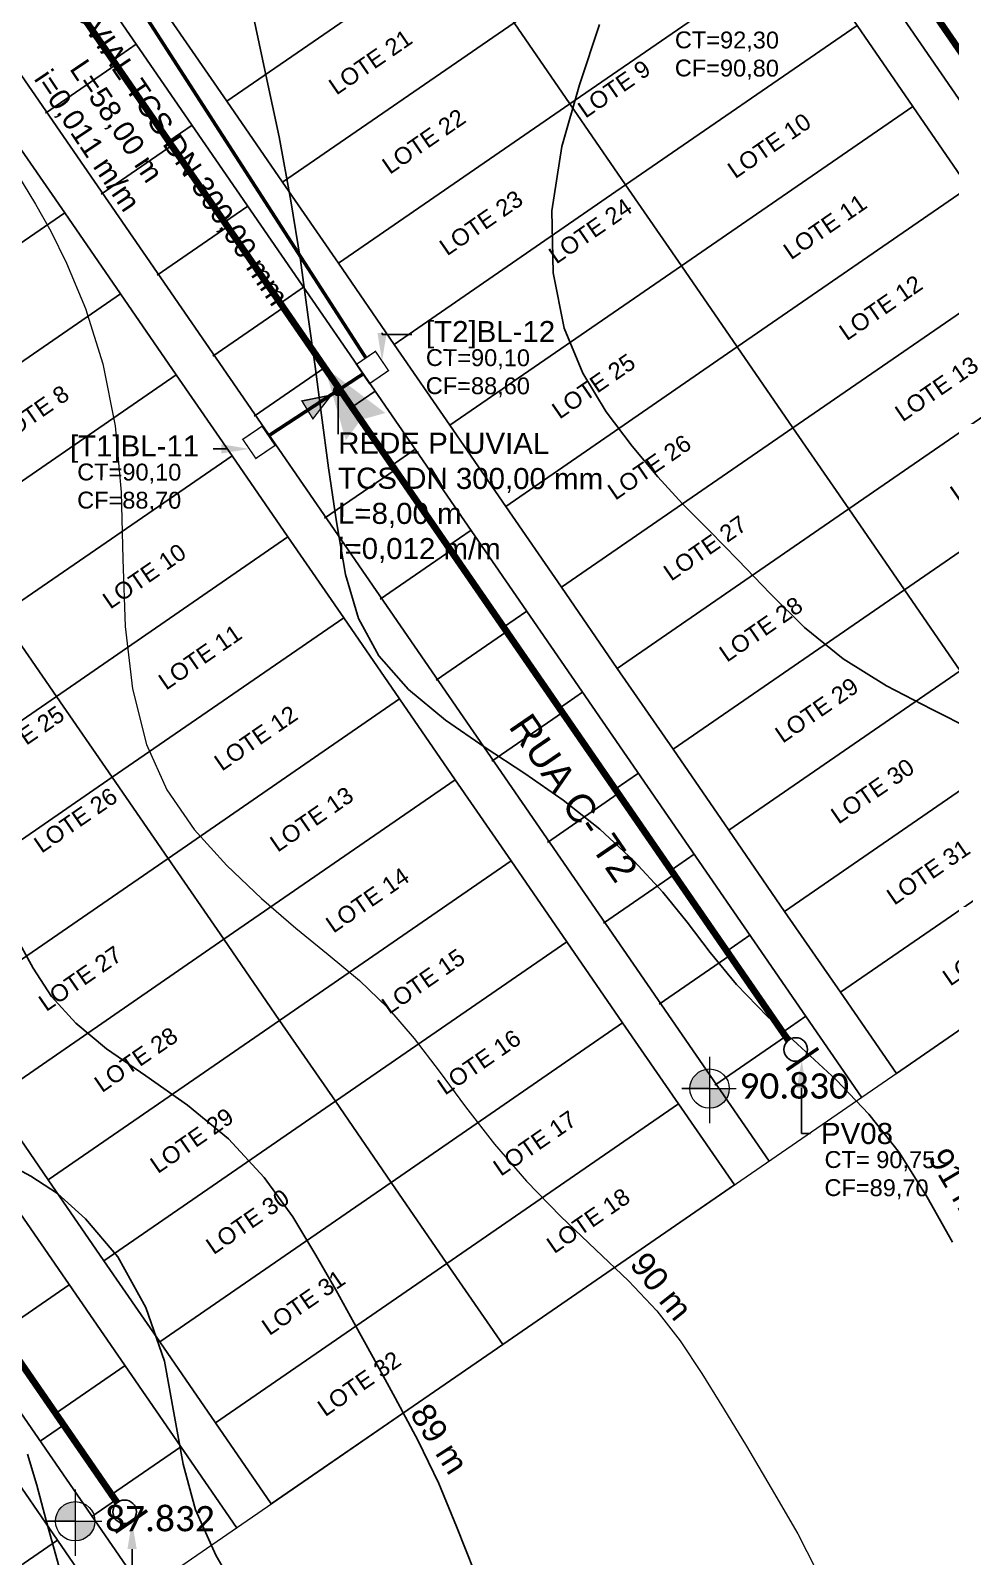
# Model space of a CAD drawing. Header units: metres. Extents: x 544427 to 544924, y 6774966 to 6775444.
# Drawn here: x 544733.2 to 544798.7, y 6775146.1 to 6775254.7 of the extents above; entities that cross this region are included whole.
import ezdxf
from ezdxf import colors
from ezdxf.entities.mleader import LeaderData, LeaderLine
from ezdxf.enums import TextEntityAlignment as Align
from ezdxf.math import Vec2, Vec3

# ---------------------------------------------------------------- set-up
doc = ezdxf.new("R2010")
doc.units = ezdxf.units.M
for name, color, linetype in [('AREA LOTE', 11, 'Continuous'), ('BL Pluvial', 6, 'Continuous'), ("BL'S", 5, 'Continuous'), ('COTA CURVA', 1, 'Continuous'), ('COTA LOTE', 23, 'Continuous'), ('COTAS QUADRA', 23, 'Continuous'), ('CURVAS MAIORES', 8, 'Continuous'), ('CURVAS MENORES', 8, 'Continuous'), ('DIV CALÇADAS', 8, 'Continuous'), ('LOTE', 8, 'Continuous'), ('MARCO', 7, 'Continuous'), ('PDF7_Texto', 1, 'Continuous'), ('PV CLOACAL', 12, 'Continuous'), ('REDE CLOACAL', 12, 'Continuous'), ('TERRENO', 6, 'Continuous'), ('TEXTO CLOACAL', 4, 'Continuous'), ('TEXTOS @ 1', 1, 'Continuous'), ('TEXTOS NORMAIS', 140, 'Continuous'), ('ÁREA LOTE', 7, 'Continuous')]:
    doc.layers.add(name, color=color, linetype=linetype)
doc.layers.add('REDE PLUVIAL', color=212, linetype='Continuous', plot=False)
doc.styles.add('ARIAL', font='arial.ttf', dxfattribs={"height": 2})
doc.styles.add('escala 1_50', font='arial.ttf', dxfattribs={"height": 1.5})
doc.styles.add('PDF Calibri', font='calibri.ttf')
doc.styles.get("Standard").update_dxf_attribs({"font": 'arial.ttf'})

# ---------------------------------------------------------------- blocks, each defined once
blk = doc.blocks.new('FEATURE')
blk = doc.blocks.new('Quadra I')
at = {"layer": 'LOTE', "flags": 128}
for points in [[(544759.71, 6775266.81), (544763.68, 6775261.04), (544747.21, 6775249.7), (544743.24, 6775255.46)], [(544784.12, 6775266.62), (544788.09, 6775260.86), (544771.62, 6775249.51), (544767.65, 6775255.28)], [(544763.68, 6775261.04), (544767.65, 6775255.28), (544751.18, 6775243.93), (544747.21, 6775249.7)], [(544788.09, 6775260.86), (544792.06, 6775255.09), (544775.59, 6775243.75), (544771.62, 6775249.51)], [(544767.65, 6775255.28), (544771.62, 6775249.51), (544755.15, 6775238.17), (544751.18, 6775243.93)], [(544792.06, 6775255.09), (544796.03, 6775249.33), (544779.56, 6775237.98), (544775.59, 6775243.75)], [(544771.62, 6775249.51), (544775.59, 6775243.75), (544759.12, 6775232.4), (544755.15, 6775238.17)], [(544796.03, 6775249.33), (544800, 6775243.56), (544783.53, 6775232.22), (544779.56, 6775237.98)], [(544775.59, 6775243.75), (544779.56, 6775237.98), (544763.09, 6775226.64), (544759.12, 6775232.4)], [(544800, 6775243.56), (544803.97, 6775237.8), (544787.5, 6775226.45), (544783.53, 6775232.22)], [(544779.56, 6775237.98), (544783.53, 6775232.22), (544767.06, 6775220.87), (544763.09, 6775226.64)], [(544803.97, 6775237.8), (544807.94, 6775232.03), (544791.47, 6775220.69), (544787.5, 6775226.45)], [(544783.53, 6775232.22), (544787.5, 6775226.45), (544771.03, 6775215.11), (544767.06, 6775220.87)], [(544807.94, 6775232.03), (544811.91, 6775226.27), (544795.44, 6775214.93), (544791.47, 6775220.69)], [(544787.5, 6775226.45), (544791.47, 6775220.69), (544775, 6775209.34), (544771.03, 6775215.11)], [(544811.91, 6775226.27), (544815.89, 6775220.51), (544799.41, 6775209.16), (544795.44, 6775214.93)], [(544791.47, 6775220.69), (544795.44, 6775214.93), (544778.97, 6775203.58), (544775, 6775209.34)], [(544795.44, 6775214.93), (544799.41, 6775209.16), (544782.94, 6775197.82), (544778.97, 6775203.58)], [(544799.41, 6775209.16), (544803.38, 6775203.4), (544786.91, 6775192.05), (544782.94, 6775197.82)], [(544803.38, 6775203.4), (544807.36, 6775197.63), (544790.88, 6775186.29), (544786.91, 6775192.05)], [(544807.36, 6775197.63), (544811.33, 6775191.87), (544794.86, 6775180.52), (544790.88, 6775186.29)]]:
    blk.add_lwpolyline(points, close=True, dxfattribs=at)
at = {"layer": 'LOTE', "style": 'ARIAL'}
for s, p in [('LOTE 21', (544757.43, 6775252.49)), ('LOTE 9', (544774.77, 6775250.58)), ('LOTE 22', (544761.23, 6775246.85)), ('LOTE 10', (544785.81, 6775246.54, 93)), ('LOTE 23', (544765.31, 6775241.05)), ('LOTE 11', (544789.78, 6775240.77)), ('LOTE 24', (544773.08, 6775240.47)), ('LOTE 12', (544793.75, 6775235.01)), ('LOTE 25', (544773.31, 6775229.43)), ('LOTE 13', (544797.72, 6775229.24)), ('LOTE 26', (544777.28, 6775223.66)), ('LOTE 14', (544801.65, 6775223.55)), ('LOTE 27', (544781.25, 6775217.9)), ('LOTE 28', (544785.22, 6775212.13)), ('LOTE 29', (544789.19, 6775206.37)), ('LOTE 30', (544793.16, 6775200.61)), ('LOTE 31', (544797.13, 6775194.84)), ('LOTE 32', (544801.11, 6775189.08))]:
    blk.add_text(s, height=1.2, rotation=34.5586, dxfattribs=at).set_placement(p, align=Align.MIDDLE_CENTER)
blk = doc.blocks.new('Quadra J')
at = {"layer": 'LOTE', "flags": 128}
for points in [[(544731.71, 6775247.52), (544735.68, 6775241.76), (544719.21, 6775230.41), (544715.24, 6775236.18)], [(544735.68, 6775241.76), (544739.65, 6775235.99), (544723.18, 6775224.65), (544719.21, 6775230.41)], [(544739.65, 6775235.99), (544743.62, 6775230.23), (544727.15, 6775218.88), (544723.18, 6775224.65)], [(544743.62, 6775230.23), (544747.59, 6775224.46), (544731.12, 6775213.12), (544727.15, 6775218.88)], [(544747.59, 6775224.46), (544751.56, 6775218.7), (544735.09, 6775207.35), (544731.12, 6775213.12)], [(544751.56, 6775218.7), (544755.53, 6775212.93), (544739.06, 6775201.59), (544735.09, 6775207.35)], [(544731.12, 6775213.12), (544735.09, 6775207.35), (544718.62, 6775196.01), (544714.65, 6775201.77)], [(544755.53, 6775212.93), (544759.5, 6775207.17), (544743.03, 6775195.82), (544739.06, 6775201.59)], [(544735.09, 6775207.35), (544739.06, 6775201.59), (544722.59, 6775190.24), (544718.62, 6775196.01)], [(544759.5, 6775207.17), (544763.47, 6775201.4), (544747, 6775190.06), (544743.03, 6775195.82)], [(544739.06, 6775201.59), (544743.03, 6775195.82), (544726.56, 6775184.48), (544722.59, 6775190.24)], [(544763.47, 6775201.4), (544767.44, 6775195.64), (544750.97, 6775184.29), (544747, 6775190.06)], [(544743.03, 6775195.82), (544747, 6775190.06), (544730.53, 6775178.71), (544726.56, 6775184.48)], [(544767.44, 6775195.64), (544771.41, 6775189.87), (544754.94, 6775178.53), (544750.97, 6775184.29)], [(544747, 6775190.06), (544750.97, 6775184.29), (544734.5, 6775172.95), (544730.53, 6775178.71)], [(544771.41, 6775189.87), (544775.38, 6775184.11), (544758.91, 6775172.76), (544754.94, 6775178.53)], [(544750.97, 6775184.29), (544754.94, 6775178.53), (544738.47, 6775167.18), (544734.5, 6775172.95)], [(544775.38, 6775184.11), (544779.36, 6775178.34), (544762.88, 6775167), (544758.91, 6775172.76)], [(544754.94, 6775178.53), (544758.91, 6775172.76), (544742.44, 6775161.42), (544738.47, 6775167.18)], [(544779.36, 6775178.34), (544783.33, 6775172.58), (544766.85, 6775161.23), (544762.88, 6775167)], [(544758.91, 6775172.76), (544762.88, 6775167), (544746.41, 6775155.65), (544742.44, 6775161.42)], [(544762.88, 6775167), (544766.85, 6775161.23), (544750.38, 6775149.89), (544746.41, 6775155.65)]]:
    blk.add_lwpolyline(points, close=True, dxfattribs=at)
at = {"layer": 'LOTE', "style": 'ARIAL'}
for s, p in [('LOTE 8', (544733.4, 6775227.44)), ('LOTE 10', (544741.34, 6775215.91)), ('LOTE 11', (544745.31, 6775210.14)), ('LOTE 25', (544732.68, 6775204.37)), ('LOTE 12', (544749.28, 6775204.38)), ('LOTE 26', (544736.45, 6775198.54)), ('LOTE 13', (544753.25, 6775198.61)), ('LOTE 14', (544757.22, 6775192.85)), ('LOTE 27', (544736.78, 6775187.27)), ('LOTE 15', (544761.19, 6775187.08)), ('LOTE 28', (544740.75, 6775181.5)), ('LOTE 16', (544765.16, 6775181.32)), ('LOTE 29', (544744.72, 6775175.74)), ('LOTE 17', (544769.13, 6775175.55)), ('LOTE 30', (544748.69, 6775169.97)), ('LOTE 18', (544772.93, 6775170.04)), ('LOTE 31', (544752.66, 6775164.21)), ('LOTE 32', (544756.63, 6775158.44))]:
    blk.add_text(s, height=1.2, rotation=34.5586, dxfattribs=at).set_placement(p, align=Align.MIDDLE_CENTER)
blk = doc.blocks.new('Quadra K')
at = {"layer": 'LOTE', "flags": 128}
for points in [[(544731.48, 6775152.65), (544735.17, 6775147.3), (544718.7, 6775135.96), (544715.01, 6775141.31)], [(544735.17, 6775147.3), (544738.85, 6775141.95), (544722.38, 6775130.6), (544718.7, 6775135.96)]]:
    blk.add_lwpolyline(points, close=True, dxfattribs=at)
blk = doc.blocks.new('ELEV')
at = {"layer": 'TEXTOS @ 1', "linetype": 'Continuous', "lineweight": 5}
h = blk.add_hatch(color=8, dxfattribs=at)
h.dxf.hatch_style = 1
h.paths.add_polyline_path([(2324.613, 356.928), (2323.679, 356.928), (2323.679, 355.994, 0.414214)])
h.paths.add_polyline_path([(2323.679, 357.861, 0.414214), (2322.745, 356.928), (2323.679, 356.928), (2323.679, 357.022)])
for points in [[(2323.679, 358.438), (2323.679, 357.022), (2323.679, 355.286)], [(2323.679, 356.928), (2322.361, 356.928), (2324.937, 356.928)]]:
    blk.add_lwpolyline(points, dxfattribs=at)
blk.add_circle((2323.679, 356.928), 0.934, dxfattribs=at)
blk = doc.blocks.new('PV CAB')
at = {"layer": 'PV CLOACAL', "color": 2}
blk.add_circle((546122.98, 6697476.25), 1.33, dxfattribs=at)
at = {"layer": 'TEXTO CLOACAL', "color": 12, "const_width": 0.385, "flags": 128}
blk.add_lwpolyline([(546120.8, 6697474.94), (546125.13, 6697474.91)], dxfattribs=at)

msp = doc.modelspace()

# ---------------------------------------------------------------- hatches: boundary and pattern name
at = {"layer": 'BL Pluvial'}
h = msp.add_hatch(color=256, dxfattribs=at)
h.dxf.hatch_style = 1
h.paths.add_polyline_path([(544754.58, 6775228.77), (544752.56, 6775228.37), (544753.34, 6775227.1)])
at = {"layer": 'COTAS QUADRA'}
h = msp.add_hatch(color=256, dxfattribs=at)
h.dxf.hatch_style = 1
h.paths.add_polyline_path([(544754.8, 6775229.09, 0.103459), (544754.83, 6775228.96), (544755.45, 6775229.23, 0.812482)])
h = msp.add_hatch(color=256, dxfattribs=at)
h.dxf.hatch_style = 1
h.paths.add_polyline_path([(544755.14, 6775229.09), (544754.83, 6775228.96, 0.448835), (544755.31, 6775228.8)])
h = msp.add_hatch(color=256, dxfattribs=at)
h.dxf.hatch_style = 1
h.paths.add_polyline_path([(544755.48, 6775229.09, 0.103459), (544755.45, 6775229.23), (544755.14, 6775229.09), (544755.31, 6775228.8, 0.266473)])
at = {"layer": 'REDE CLOACAL'}
msp.add_hatch(color=256, dxfattribs=at).paths.add_polyline_path([(544756.75, 6775227.03), (544758.5, 6775227.51), (544754.18, 6775230.77), (544755.68, 6775225.57)])

# ---------------------------------------------------------------- linework, layer by layer
at = {"layer": 'BL Pluvial', "const_width": 0.1, "elevation": -181.47}
msp.add_lwpolyline([(544757.36, 6775229.6), (544758.72, 6775230.53), (544757.79, 6775231.9), (544756.43, 6775230.97)], close=True, dxfattribs=at)
at = {"layer": 'BL Pluvial', "const_width": 0.1}
msp.add_lwpolyline([(544749.28, 6775224.28), (544750.65, 6775225.21), (544749.72, 6775226.57), (544748.35, 6775225.64)], close=True, dxfattribs=at)
at = {"layer": 'COTAS QUADRA'}
msp.add_line((544755.14, 6775229.09), (544755.14, 6775226), dxfattribs=at)
msp.add_circle((544755.14, 6775229.09), 0.338, dxfattribs=at)
at = {"layer": 'CURVAS MAIORES', "lineweight": 5}
msp.add_polyline3d([(544732.33, 6775244.49, 90), (544733.6, 6775242.37, 90), (544734.69, 6775240.45, 90), (544735.81, 6775238.17, 90), (544737.16, 6775234.94, 90), (544738.39, 6775231.02, 90), (544739.28, 6775226.6, 90), (544739.69, 6775221.89, 90), (544739.82, 6775217.11, 90), (544739.98, 6775212.31, 90), (544740.51, 6775207.88, 90), (544741.49, 6775203.93, 90), (544742.95, 6775200.69, 90), (544744.88, 6775197.88, 90), (544747.21, 6775195.32, 90), (544749.68, 6775192.96, 90), (544752.12, 6775190.85, 90), (544754.42, 6775188.99, 90), (544756.66, 6775187.12, 90), (544758.65, 6775185.21, 90), (544760.55, 6775183.01, 90), (544762.33, 6775180.68, 90), (544764.2, 6775178.13, 90), (544766.27, 6775175.48, 90), (544768.54, 6775172.84, 90), (544770.99, 6775170.34, 90), (544773.46, 6775167.98, 90), (544775.8, 6775165.76, 90), (544777.81, 6775163.61, 90), (544779.47, 6775161.49, 90), (544781.01, 6775159.16, 90), (544782.56, 6775156.66, 90), (544784.2, 6775153.98, 90), (544785.95, 6775150.99, 90), (544787.85, 6775147.75, 90), (544789.76, 6775143.99, 90)], dxfattribs=at)
at = {"layer": 'CURVAS MENORES'}
for points in [[(544749.03, 6775256.05, 91), (544750, 6775251.58, 91), (544750.94, 6775247.17, 91), (544751.76, 6775242.61, 91), (544752.45, 6775238.38, 91), (544753.01, 6775234.34, 91), (544753.49, 6775230.82, 91), (544753.96, 6775227.36, 91), (544754.46, 6775223.6, 91), (544755.01, 6775219.78, 91), (544755.65, 6775216.02, 91), (544756.59, 6775212.9, 91), (544758.04, 6775210.24, 91), (544760.14, 6775207.84, 91), (544762.78, 6775205.66, 91), (544765.6, 6775203.7, 91), (544768.42, 6775201.86, 91), (544771.15, 6775199.97, 91), (544773.76, 6775197.89, 91), (544776.17, 6775195.64, 91), (544778.25, 6775193.41, 91), (544779.97, 6775191.28, 91), (544781.62, 6775189.11, 91), (544783.48, 6775186.84, 91), (544785.68, 6775184.57, 91), (544788.1, 6775182.33, 91), (544790.57, 6775180.07, 91), (544792.9, 6775177.62, 91), (544795.08, 6775174.86, 91), (544797.06, 6775171.72, 91), (544798.85, 6775168.5, 91)], [(544773.73, 6775255.16, 92), (544772.31, 6775250.86, 92), (544771.06, 6775246.49, 92), (544770.35, 6775241.91, 92), (544770.43, 6775237.5, 92), (544771.22, 6775233.54, 92), (544772.55, 6775230.36, 92), (544774.22, 6775227.6, 92), (544776.05, 6775225.16, 92), (544777.89, 6775222.96, 92), (544779.65, 6775221.05, 92), (544781.55, 6775219.14, 92), (544783.6, 6775217.03, 92), (544785.89, 6775214.66, 92), (544788.32, 6775212.24, 92), (544791.07, 6775210.03, 92), (544794.15, 6775208.09, 92), (544797.37, 6775206.43, 92), (544800.27, 6775204.96, 92)], [(544732.08, 6775190.47, 89), (544733.43, 6775188, 89), (544734.75, 6775185.99, 89), (544736.46, 6775184.08, 89), (544738.66, 6775182.26, 89), (544741.44, 6775180.35, 89), (544744.41, 6775178.25, 89), (544747.34, 6775175.85, 89), (544749.86, 6775173.11, 89), (544751.91, 6775170.32, 89), (544753.56, 6775167.57, 89), (544754.96, 6775165.11, 89), (544756.27, 6775162.75, 89), (544757.63, 6775160.29, 89), (544759.19, 6775157.42, 89), (544760.84, 6775154.38, 89), (544762.3, 6775151.34, 89), (544763.55, 6775148.27, 89), (544764.83, 6775145.04, 89)], [(544731.03, 6775174.38, 88), (544733.26, 6775173.2, 88), (544735.17, 6775171.97, 88), (544737.16, 6775170.16, 88), (544739.45, 6775167.47, 88), (544741.46, 6775163.86, 88), (544742.79, 6775160.04, 88), (544743.5, 6775156.11, 88), (544744.1, 6775152.71, 88), (544744.99, 6775149.47, 88), (544746.44, 6775146.23, 88), (544748.31, 6775142.98, 88)], [(544733.02, 6775153.42, 87), (544733.7, 6775151.21, 87), (544734.37, 6775148.71, 87), (544735.29, 6775145.37, 87)]]:
    msp.add_polyline3d(points, dxfattribs=at)
at = {"layer": 'DIV CALÇADAS', "flags": 128}
for points in [[(544792.38, 6775178.82), (544724.31, 6775277.64, -0.414214), (544725.08, 6775281.82), (544758.03, 6775304.51, -0.414214), (544762.2, 6775303.74), (544830.27, 6775204.91)], [(544747.91, 6775148.19), (544679.84, 6775247.01, -0.414214), (544680.61, 6775251.19), (544713.55, 6775273.88, -0.414214), (544717.73, 6775273.11), (544785.8, 6775174.28)], [(544703.44, 6775117.56), (544635.37, 6775216.38, -0.414214), (544636.14, 6775220.55), (544669.08, 6775243.24, -0.414214), (544673.26, 6775242.48), (544741.32, 6775143.65)]]:
    msp.add_lwpolyline(points, format="xyb", dxfattribs=at)
at = {"layer": 'REDE CLOACAL'}
for p, q in [((544740.77, 6775253.76), (544739.12, 6775252.63)), ((544734.31, 6775248.85), (544739.34, 6775252.31)), ((544744.74, 6775248), (544743.09, 6775246.86)), ((544738.28, 6775243.08), (544743.31, 6775246.54)), ((544748.71, 6775242.23), (544747.06, 6775241.09)), ((544742.25, 6775237.32), (544747.28, 6775240.78)), ((544752.68, 6775236.46), (544751.03, 6775235.33)), ((544746.22, 6775231.55), (544751.25, 6775235.01)), ((544749.15, 6775227.29), (544754.18, 6775230.76)), ((544757.77, 6775229.07), (544756.12, 6775227.94)), ((544760.62, 6775224.94), (544758.97, 6775223.8)), ((544754.16, 6775220.02), (544759.19, 6775223.48)), ((544764.59, 6775219.17), (544762.94, 6775218.03)), ((544758.13, 6775214.26), (544763.16, 6775217.72)), ((544768.56, 6775213.41), (544766.91, 6775212.27)), ((544762.1, 6775208.49), (544767.13, 6775211.96)), ((544772.53, 6775207.64), (544770.88, 6775206.51)), ((544766.07, 6775202.73), (544771.1, 6775206.19)), ((544776.5, 6775201.88), (544774.86, 6775200.74)), ((544770.04, 6775196.96), (544775.07, 6775200.43)), ((544780.47, 6775196.11), (544778.83, 6775194.98)), ((544774.01, 6775191.2), (544779.04, 6775194.66)), ((544784.44, 6775190.35), (544782.8, 6775189.21)), ((544777.98, 6775185.44), (544783.01, 6775188.9)), ((544788.41, 6775184.58), (544786.77, 6775183.45)), ((544781.95, 6775179.67), (544786.98, 6775183.14)), ((544736, 6775165.48), (544731.06, 6775162.08)), ((544739.97, 6775159.72), (544735.03, 6775156.31)), ((544733.93, 6775154.34), (544735.6, 6775155.49)), ((544743.94, 6775153.95), (544739, 6775150.55)), ((544737.62, 6775148.99), (544739.29, 6775150.14))]:
    msp.add_line(p, q, dxfattribs=at)
at = {"layer": 'REDE CLOACAL', "const_width": 0.481, "flags": 128}
for points in [[(544787.17, 6775182.87), (544687.47, 6775327.55)], [(544787.17, 6775182.87), (544687.47, 6775327.55)], [(544739.41, 6775149.97), (544627.13, 6775312.92)], [(544739.41, 6775149.97), (544627.13, 6775312.92)], [(544828.35, 6775211.23), (544761.01, 6775308.99)], [(544828.35, 6775211.23), (544761.01, 6775308.99)]]:
    msp.add_lwpolyline(points, dxfattribs=at)
at = {"layer": 'REDE PLUVIAL', "const_width": 0.25, "elevation": -90.73, "flags": 128}
msp.add_lwpolyline([(544757.13, 6775231.4), (544725.7, 6775280.15)], dxfattribs=at)
at = {"layer": 'REDE PLUVIAL', "const_width": 0.25, "flags": 128}
msp.add_lwpolyline([(544756.89, 6775230.28), (544750.18, 6775225.89)], dxfattribs=at)
at = {"layer": 'REDE PLUVIAL', "const_width": 0.1, "flags": 128}
msp.add_lwpolyline([(544753.34, 6775227.1), (544754.65, 6775228.79), (544752.56, 6775228.37)], close=True, dxfattribs=at)
at = {"layer": 'TERRENO', "color": 4, "lineweight": 5}
msp.add_polyline3d([(544908.3, 6775258.66, 0), (544521.94, 6774992.54, 0)], dxfattribs=at)

# ---------------------------------------------------------------- block references
at = {"color": 3, "xscale": -0.6307238147845813, "yscale": 0.6307238147845812, "zscale": 0.6307238147845812, "rotation": 34.1856265688391}
for p in [(3203234.99, 3474324.84), (3203187.23, 3474291.94)]:
    msp.add_blockref('PV CAB', p, dxfattribs=at)
at = {"layer": 'COTA CURVA', "lineweight": 5}
ref = msp.add_blockref('FEATURE', (544797.06, 6775174.53, 182), dxfattribs=dict(at, xscale=2, yscale=2, zscale=2, rotation=300.625207631461))
ref.add_attrib('NAME', '91 m', (544797.06, 6775174.53, 182), dxfattribs={"color": 7, "height": 1.712, "rotation": 300.6252})
ref = msp.add_blockref('FEATURE', (544775.81, 6775166.91, 180), dxfattribs=dict(at, xscale=2, yscale=2, zscale=2, rotation=308.6859835152099))
ref.add_attrib('NAME', '90 m', (544775.81, 6775166.91, 180), dxfattribs={"color": 7, "height": 1.712, "rotation": 308.686})
ref = msp.add_blockref('FEATURE', (544760.2, 6775156.29, 178), dxfattribs=dict(at, xscale=2, yscale=2, zscale=2, rotation=302.6434406054867))
ref.add_attrib('NAME', '89 m', (544760.2, 6775156.29, 178), dxfattribs={"color": 7, "height": 1.712, "rotation": 302.6434})
at = {"layer": 'MARCO'}
for name in ['Quadra I', 'Quadra K']:
    msp.add_blockref(name, (0, 0), dxfattribs=at)
at = {"layer": 'TEXTOS @ 1', "color": 5, "linetype": 'Continuous', "lineweight": 5, "xscale": 1.5, "yscale": 1.5, "zscale": 1.5}
for p in [(541296.05, 6774644.04), (541250.91, 6774613.25)]:
    msp.add_blockref('ELEV', p, dxfattribs=at)
at = {"layer": 'ÁREA LOTE'}
msp.add_blockref('Quadra J', (0, 0), dxfattribs=at)

# ---------------------------------------------------------------- texts
at = {"layer": 'AREA LOTE', "insert": (544768.86, 6775206.33), "char_height": 2, "attachment_point": 1, "rotation": 304.386, "style": 'ARIAL'}
msp.add_mtext_dynamic_manual_height_columns('RUA C- T2', width=441.0719, gutter_width=10, heights=[0], dxfattribs=at)
at = {"layer": 'COTA LOTE', "insert": (544789.75, 6775174.99), "char_height": 1.2, "attachment_point": 1, "rotation": 359.867, "style": 'escala 1_50'}
msp.add_mtext_dynamic_manual_height_columns('CT= 90,75\\PCF=89,70', width=9.102, gutter_width=17.5, heights=[0], dxfattribs=at)
at = {"layer": 'COTAS QUADRA', "char_height": 1.2, "attachment_point": 1, "rotation": 359.867, "style": 'escala 1_50'}
for s, width, insert in [('CT=92,30\\PCF=90,80', 8.6945, (544779.1, 6775254.67)), ('CT=90,10\\PCF=88,60', 7.6123, (544761.38, 6775232.06)), ('CT=90,10\\PCF=88,70', 8.6746, (544736.57, 6775223.92))]:
    msp.add_mtext_dynamic_manual_height_columns(s, width=width, gutter_width=17.5, heights=[0], dxfattribs=dict(at, insert=insert))
at = {"layer": 'PDF7_Texto', "linetype": 'Continuous', "lineweight": 5, "char_height": 1.796, "attachment_point": 7, "style": 'PDF Calibri'}
for s, insert in [('90.830', (544783.69, 6775178.7)), ('87.832', (544738.56, 6775147.91))]:
    msp.add_mtext(s, dxfattribs=dict(at, insert=insert))
at = {"layer": 'TEXTOS NORMAIS', "char_height": 1.5, "attachment_point": 1, "style": 'escala 1_50'}
for s, width, insert, rotation in [('{\\W7.17535;  }REDE PLUVIAL TCS DN 300,00 mm \\P{\\W8.84756;    }L=58,00 m\\P{\\W8.49497;    }i=0,011 m/m', 50.8804, (544727.77, 6775271.33), 304), ('REDE PLUVIAL \\PTCS DN 300,00 mm \\PL=8,00 m\\Pi=0,012 m/m', 19.5384, (544755.14, 6775226.13), 359.867)]:
    msp.add_mtext_dynamic_manual_height_columns(s, width=width, gutter_width=17.5, heights=[0], dxfattribs=dict(at, insert=insert, rotation=rotation))

# ---------------------------------------------------------------- leaders
at = {"layer": "BL'S"}
ml = msp.add_multileader_mtext('Standard', dxfattribs=at)
ml.set_content('[T2]BL-12', color=256)
ml.set_leader_properties()
ml.build(insert=Vec2(0, 0))
ml.multileader.update_dxf_attribs({"dogleg_length": 1, "arrow_head_size": 2})
ctx = ml.context
ctx.base_point, ctx.char_height, ctx.arrow_head_size, ctx.landing_gap_size, ctx.plane_origin = Vec3(544760.38, 6775233.1), 1.5, 2, 1, Vec3(544761.47, 6775231.84)
notes = []
notes.append((ctx, [(0, (1, 1, 0), (544758.26, 6775233.1), (1, 0), 2.12, [(0, [(544758.26, 6775231.21)], 0, [])])]))
ctx.mtext.insert, ctx.mtext.width, ctx.mtext.line_spacing_factor, ctx.mtext.line_spacing_style, ctx.mtext.flow_direction = Vec3(544761.38, 6775234.06), 5.338, 0.4, 2, 5
ml = msp.add_multileader_mtext('Standard', dxfattribs=at)
ml.set_content('[T1]BL-11', color=256)
ml.set_leader_properties()
ml.build(insert=Vec2(0, 0))
ml.multileader.update_dxf_attribs({"dogleg_length": 1, "arrow_head_size": 2})
ctx = ml.context
ctx.base_point, ctx.char_height, ctx.arrow_head_size, ctx.landing_gap_size, ctx.plane_origin = Vec3(544735.57, 6775224.96), 1.5, 2, 1, Vec3(544757.56, 6775216.76)
ctx.text_align_type = 2
notes.append((ctx, [(1, (1, 1, 0), (544747.25, 6775224.96), (-1, 0), 1, [(0, [(544748.82, 6775224.96)], 0, [])])]))
ctx.mtext.insert, ctx.mtext.alignment, ctx.mtext.line_spacing_factor, ctx.mtext.line_spacing_style, ctx.mtext.flow_direction = Vec3(544745.25, 6775225.92), 3, 0.4, 2, 5
at = {"layer": 'TEXTO CLOACAL'}
ml = msp.add_multileader_mtext('Standard', dxfattribs=at)
ml.set_content('PV08', color=256)
ml.set_leader_properties()
ml.build(insert=Vec2(0, 0))
ml.multileader.update_dxf_attribs({"dogleg_length": 1, "arrow_head_size": 2})
ctx = ml.context
ctx.base_point, ctx.char_height, ctx.arrow_head_size, ctx.landing_gap_size, ctx.plane_origin = Vec3(544788.75, 6775176.23), 1.5, 2, 1, Vec3(544791.56, 6775160.4)
ctx.text_align_type = 2
notes.append((ctx, [(0, (1, 1, 0), (544788.12, 6775176.23), (1, 0), 0.63, [(0, [(544788.12, 6775181.48)], 0, [])])]))
ctx.mtext.insert, ctx.mtext.alignment, ctx.mtext.line_spacing_factor, ctx.mtext.line_spacing_style, ctx.mtext.flow_direction = Vec3(544794.62, 6775176.99), 3, 0.4, 2, 5
ml = msp.add_multileader_mtext('Standard', dxfattribs=at)
ml.set_content('PV11', color=256)
ml.set_leader_properties()
ml.build(insert=Vec2(0, 0))
ml.multileader.update_dxf_attribs({"dogleg_length": 1, "arrow_head_size": 2})
ctx = ml.context
ctx.base_point, ctx.char_height, ctx.arrow_head_size, ctx.landing_gap_size, ctx.plane_origin = Vec3(544741.1, 6775143.41), 1.5, 2, 1, Vec3(544743.91, 6775127.58)
ctx.text_align_type = 2
notes.append((ctx, [(0, (1, 1, 0), (544740.47, 6775143.41), (1, 0), 0.63, [(0, [(544740.47, 6775148.66)], 0, [])])]))
ctx.mtext.insert, ctx.mtext.alignment, ctx.mtext.line_spacing_factor, ctx.mtext.line_spacing_style, ctx.mtext.flow_direction = Vec3(544746.68, 6775144.16), 3, 0.4, 2, 5
for ctx, leaders in notes:
    for number, flags, end, landing, length, lines in leaders:
        leader = LeaderData()
        leader.index, (leader.has_last_leader_line, leader.has_dogleg_vector, leader.attachment_direction) = number, flags
        leader.last_leader_point, leader.dogleg_vector, leader.dogleg_length = Vec3(end), Vec3(landing), length
        for number, points, colour, breaks in lines:
            line = LeaderLine()
            line.index, line.vertices, line.color, line.breaks = number, Vec3.list(points), colors.encode_raw_color(colour), breaks
            leader.lines.append(line)
        ctx.leaders.append(leader)

doc.saveas('drawing.dxf')
